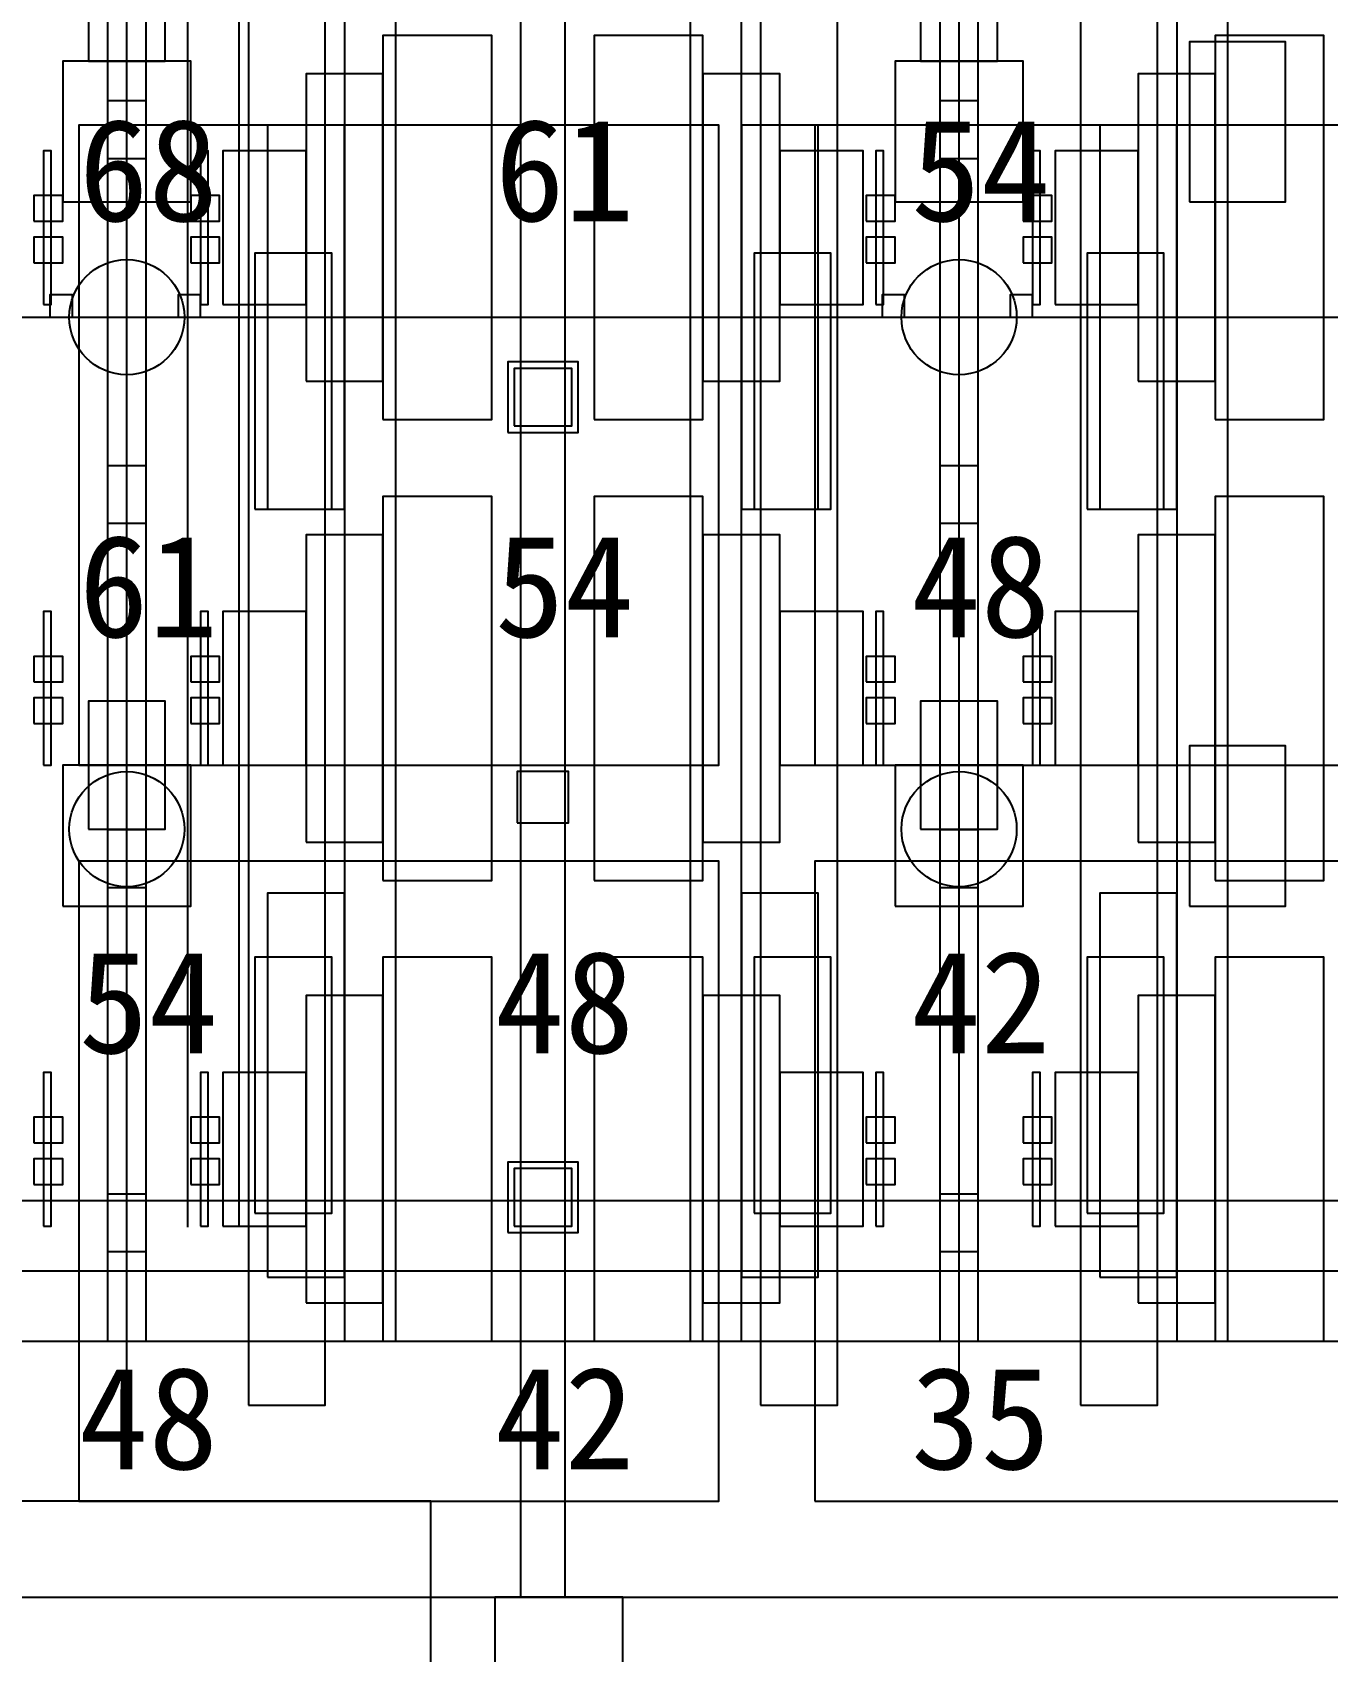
# Model space of a CAD drawing. Header units: metres. Extents: x -1640 to 1560, y -268 to 2338.
# Drawn here: x -119.22 to -98.99, y 1965.15 to 1990.45 of the extents above; entities that cross this region are included whole.
import ezdxf

# ---------------------------------------------------------------- set-up
doc = ezdxf.new("R2010")
doc.units = ezdxf.units.M
for name, color, linetype in [('1F_CHL', 4, 'Continuous'), ('1F_EHS_GAS_DETECTOR', 6, 'Continuous'), ('1F_PUMP', 2, 'Continuous'), ('1F_SCR', 3, 'Continuous'), ('1F_STRUCT_COLUMN', 8, 'Continuous'), ('1F_ZONE', 3, 'Continuous'), ('2F_CSF_LATERAL_RACK_CONCEPT', 9, 'Continuous'), ('2F_EHS_GAS_DETECTOR', 6, 'Continuous'), ('2F_RFG', 5, 'Continuous'), ('2F_STRUCT_COLUMN', 8, 'Continuous'), ('2F_VMB', 6, 'Continuous'), ('2F_ZONE', 3, 'Continuous'), ('3F_CLEANROOM_OVERHEAD_PIPE_DUCT_CONCEPT', 9, 'Continuous'), ('3F_EHS_EGRESS_DIST_M', 2, 'Continuous'), ('3F_ETCH', 2, 'Continuous'), ('3F_FOUP', 5, 'Continuous'), ('3F_OHT', 9, 'Continuous'), ('3F_OHTV', 1, 'Continuous'), ('3F_STRUCT_COLUMN', 8, 'Continuous'), ('3F_TBAR', 6, 'Continuous'), ('3F_ZONE', 3, 'Continuous'), ('4F_FFU', 1, 'Continuous'), ('4F_STRUCT_PLENUM_TRUSS_CONCEPT', 9, 'Continuous'), ('4F_ZONE', 3, 'Continuous'), ('5F_CHL', 4, 'Continuous'), ('5F_EHS_GAS_DETECTOR', 6, 'Continuous'), ('5F_PUMP', 2, 'Continuous'), ('5F_SCR', 3, 'Continuous'), ('5F_STRUCT_COLUMN', 8, 'Continuous'), ('5F_ZONE', 3, 'Continuous'), ('6F_CSF_LATERAL_RACK_CONCEPT', 9, 'Continuous'), ('6F_EHS_GAS_DETECTOR', 6, 'Continuous'), ('6F_RFG', 5, 'Continuous'), ('6F_STRUCT_COLUMN', 8, 'Continuous'), ('6F_VMB', 6, 'Continuous'), ('6F_ZONE', 3, 'Continuous'), ('7F_CLEANROOM_OVERHEAD_PIPE_DUCT_CONCEPT', 9, 'Continuous'), ('7F_EHS_EGRESS_DIST_M', 2, 'Continuous'), ('7F_ETCH', 2, 'Continuous'), ('7F_FOUP', 5, 'Continuous'), ('7F_OHT', 9, 'Continuous'), ('7F_OHTV', 1, 'Continuous'), ('7F_STRUCT_COLUMN', 8, 'Continuous'), ('7F_TBAR', 6, 'Continuous'), ('7F_ZONE', 3, 'Continuous'), ('8F_FFU', 1, 'Continuous'), ('8F_STRUCT_PLENUM_TRUSS_CONCEPT', 9, 'Continuous'), ('8F_ZONE', 3, 'Continuous'), ('EHS_GAS_SUPPLY', 3, 'Continuous'), ('EHS_PROCESS_EXHAUST', 1, 'Continuous'), ('EHS_TREATED_EXHAUST', 30, 'Continuous'), ('RF_RSC', 4, 'Continuous'), ('RF_STACK', 2, 'Continuous'), ('UTIL_GAS.SPEC_CONCEPT', 3, 'Continuous'), ('UTIL_PCW.R_CONCEPT', 1, 'Continuous'), ('UTIL_PCW.S_CONCEPT', 6, 'Continuous'), ('UTIL_WW.AA_CONCEPT', 3, 'Continuous'), ('UTIL_WW.F_CONCEPT', 2, 'Continuous'), ('UTIL_WW.ORG_CONCEPT', 4, 'Continuous')]:
    doc.layers.add(name, color=color, linetype=linetype)

msp = doc.modelspace()

# ---------------------------------------------------------------- linework, layer by layer
at = {"layer": '1F_CHL'}
for points in [[(-101.15, 1987.8), (-99.65, 1987.8), (-99.65, 1990.3), (-101.15, 1990.3)], [(-101.15, 1976.8), (-99.65, 1976.8), (-99.65, 1979.3), (-101.15, 1979.3)]]:
    msp.add_lwpolyline(points, close=True, dxfattribs=at)
at = {"layer": '1F_EHS_GAS_DETECTOR'}
for centre in [(-117.75, 1978), (-104.75, 1978)]:
    msp.add_circle(centre, 0.9, dxfattribs=at)
at = {"layer": '1F_PUMP'}
for points in [[(-115.75, 1983), (-114.55, 1983), (-114.55, 1987), (-115.75, 1987)], [(-107.95, 1983), (-106.75, 1983), (-106.75, 1987), (-107.95, 1987)], [(-102.75, 1983), (-101.55, 1983), (-101.55, 1987), (-102.75, 1987)], [(-115.75, 1972), (-114.55, 1972), (-114.55, 1976), (-115.75, 1976)], [(-107.95, 1972), (-106.75, 1972), (-106.75, 1976), (-107.95, 1976)], [(-102.75, 1972), (-101.55, 1972), (-101.55, 1976), (-102.75, 1976)]]:
    msp.add_lwpolyline(points, close=True, dxfattribs=at)
at = {"layer": '1F_SCR'}
for points in [[(-118.75, 1987.8), (-116.75, 1987.8), (-116.75, 1990), (-118.75, 1990)], [(-105.75, 1987.8), (-103.75, 1987.8), (-103.75, 1990), (-105.75, 1990)], [(-118.75, 1976.8), (-116.75, 1976.8), (-116.75, 1979), (-118.75, 1979)], [(-105.75, 1976.8), (-103.75, 1976.8), (-103.75, 1979), (-105.75, 1979)]]:
    msp.add_lwpolyline(points, close=True, dxfattribs=at)
at = {"layer": '1F_STRUCT_COLUMN'}
for points in [[(-111.8, 1984.2), (-110.7, 1984.2), (-110.7, 1985.3), (-111.8, 1985.3)], [(-111.8, 1971.7), (-110.7, 1971.7), (-110.7, 1972.8), (-111.8, 1972.8)]]:
    msp.add_lwpolyline(points, close=True, dxfattribs=at)
at = {"layer": '1F_ZONE'}
msp.add_lwpolyline([(-223.5, 1966), (1, 1966), (1, 2117), (-223.5, 2117)], close=True, dxfattribs=at)
at = {"layer": '2F_CSF_LATERAL_RACK_CONCEPT'}
for points in [[(-114.35, 1970), (-113.55, 1970), (-113.55, 2113), (-114.35, 2113)], [(-108.95, 1970), (-108.15, 1970), (-108.15, 2113), (-108.95, 2113)], [(-101.35, 1970), (-100.55, 1970), (-100.55, 2113), (-101.35, 2113)]]:
    msp.add_lwpolyline(points, close=True, dxfattribs=at)
at = {"layer": '2F_EHS_GAS_DETECTOR'}
for centre in [(-117.75, 1986), (-104.75, 1986)]:
    msp.add_circle(centre, 0.9, dxfattribs=at)
at = {"layer": '2F_RFG'}
for points in [[(-115.55, 1983), (-114.35, 1983), (-114.35, 1989), (-115.55, 1989)], [(-108.15, 1983), (-106.95, 1983), (-106.95, 1989), (-108.15, 1989)], [(-102.55, 1983), (-101.35, 1983), (-101.35, 1989), (-102.55, 1989)], [(-115.55, 1971), (-114.35, 1971), (-114.35, 1977), (-115.55, 1977)], [(-108.15, 1971), (-106.95, 1971), (-106.95, 1977), (-108.15, 1977)], [(-102.55, 1971), (-101.35, 1971), (-101.35, 1977), (-102.55, 1977)]]:
    msp.add_lwpolyline(points, close=True, dxfattribs=at)
at = {"layer": '2F_STRUCT_COLUMN'}
for points in [[(-111.7, 1984.3), (-110.8, 1984.3), (-110.8, 1985.2), (-111.7, 1985.2)], [(-111.7, 1971.8), (-110.8, 1971.8), (-110.8, 1972.7), (-111.7, 1972.7)]]:
    msp.add_lwpolyline(points, close=True, dxfattribs=at)
at = {"layer": '2F_VMB'}
for points in [[(-118.35, 1990), (-117.15, 1990), (-117.15, 1992), (-118.35, 1992)], [(-105.35, 1990), (-104.15, 1990), (-104.15, 1992), (-105.35, 1992)], [(-118.35, 1978), (-117.15, 1978), (-117.15, 1980), (-118.35, 1980)], [(-105.35, 1978), (-104.15, 1978), (-104.15, 1980), (-105.35, 1980)]]:
    msp.add_lwpolyline(points, close=True, dxfattribs=at)
at = {"layer": '2F_ZONE'}
msp.add_lwpolyline([(-223.5, 1966), (1, 1966), (1, 2117), (-223.5, 2117)], close=True, dxfattribs=at)
at = {"layer": '3F_CLEANROOM_OVERHEAD_PIPE_DUCT_CONCEPT'}
for points in [[(-115.85, 1969), (-114.65, 1969), (-114.65, 2114), (-115.85, 2114)], [(-107.85, 1969), (-106.65, 1969), (-106.65, 2114), (-107.85, 2114)], [(-102.85, 1969), (-101.65, 1969), (-101.65, 2114), (-102.85, 2114)]]:
    msp.add_lwpolyline(points, close=True, dxfattribs=at)
at = {"layer": '3F_ETCH'}
for points in [[(-113.75, 1984.4), (-112.05, 1984.4), (-112.05, 1990.4), (-113.75, 1990.4)], [(-110.45, 1984.4), (-108.75, 1984.4), (-108.75, 1990.4), (-110.45, 1990.4)], [(-100.75, 1984.4), (-99.05, 1984.4), (-99.05, 1990.4), (-100.75, 1990.4)], [(-114.95, 1985), (-113.75, 1985), (-113.75, 1989.8), (-114.95, 1989.8)], [(-108.75, 1985), (-107.55, 1985), (-107.55, 1989.8), (-108.75, 1989.8)], [(-101.95, 1985), (-100.75, 1985), (-100.75, 1989.8), (-101.95, 1989.8)], [(-116.25, 1986.2), (-114.95, 1986.2), (-114.95, 1988.6), (-116.25, 1988.6)], [(-107.55, 1986.2), (-106.25, 1986.2), (-106.25, 1988.6), (-107.55, 1988.6)], [(-103.25, 1986.2), (-101.95, 1986.2), (-101.95, 1988.6), (-103.25, 1988.6)], [(-113.75, 1977.2), (-112.05, 1977.2), (-112.05, 1983.2), (-113.75, 1983.2)], [(-110.45, 1977.2), (-108.75, 1977.2), (-108.75, 1983.2), (-110.45, 1983.2)], [(-100.75, 1977.2), (-99.05, 1977.2), (-99.05, 1983.2), (-100.75, 1983.2)], [(-114.95, 1977.8), (-113.75, 1977.8), (-113.75, 1982.6), (-114.95, 1982.6)], [(-108.75, 1977.8), (-107.55, 1977.8), (-107.55, 1982.6), (-108.75, 1982.6)], [(-101.95, 1977.8), (-100.75, 1977.8), (-100.75, 1982.6), (-101.95, 1982.6)], [(-116.25, 1979), (-114.95, 1979), (-114.95, 1981.4), (-116.25, 1981.4)], [(-107.55, 1979), (-106.25, 1979), (-106.25, 1981.4), (-107.55, 1981.4)], [(-103.25, 1979), (-101.95, 1979), (-101.95, 1981.4), (-103.25, 1981.4)], [(-113.75, 1970), (-112.05, 1970), (-112.05, 1976), (-113.75, 1976)], [(-110.45, 1970), (-108.75, 1970), (-108.75, 1976), (-110.45, 1976)], [(-100.75, 1970), (-99.05, 1970), (-99.05, 1976), (-100.75, 1976)], [(-114.95, 1970.6), (-113.75, 1970.6), (-113.75, 1975.4), (-114.95, 1975.4)], [(-108.75, 1970.6), (-107.55, 1970.6), (-107.55, 1975.4), (-108.75, 1975.4)], [(-101.95, 1970.6), (-100.75, 1970.6), (-100.75, 1975.4), (-101.95, 1975.4)], [(-116.25, 1971.8), (-114.95, 1971.8), (-114.95, 1974.2), (-116.25, 1974.2)], [(-107.55, 1971.8), (-106.25, 1971.8), (-106.25, 1974.2), (-107.55, 1974.2)], [(-103.25, 1971.8), (-101.95, 1971.8), (-101.95, 1974.2), (-103.25, 1974.2)]]:
    msp.add_lwpolyline(points, close=True, dxfattribs=at)
at = {"layer": '3F_FOUP'}
for points in [[(-119.2, 1987.5), (-118.75, 1987.5), (-118.75, 1987.9), (-119.2, 1987.9)], [(-116.75, 1987.5), (-116.3, 1987.5), (-116.3, 1987.9), (-116.75, 1987.9)], [(-106.2, 1987.5), (-105.75, 1987.5), (-105.75, 1987.9), (-106.2, 1987.9)], [(-103.75, 1987.5), (-103.3, 1987.5), (-103.3, 1987.9), (-103.75, 1987.9)], [(-119.2, 1986.85), (-118.75, 1986.85), (-118.75, 1987.25), (-119.2, 1987.25)], [(-116.75, 1986.85), (-116.3, 1986.85), (-116.3, 1987.25), (-116.75, 1987.25)], [(-106.2, 1986.85), (-105.75, 1986.85), (-105.75, 1987.25), (-106.2, 1987.25)], [(-103.75, 1986.85), (-103.3, 1986.85), (-103.3, 1987.25), (-103.75, 1987.25)], [(-119.2, 1980.3), (-118.75, 1980.3), (-118.75, 1980.7), (-119.2, 1980.7)], [(-116.75, 1980.3), (-116.3, 1980.3), (-116.3, 1980.7), (-116.75, 1980.7)], [(-106.2, 1980.3), (-105.75, 1980.3), (-105.75, 1980.7), (-106.2, 1980.7)], [(-103.75, 1980.3), (-103.3, 1980.3), (-103.3, 1980.7), (-103.75, 1980.7)], [(-119.2, 1979.65), (-118.75, 1979.65), (-118.75, 1980.05), (-119.2, 1980.05)], [(-116.75, 1979.65), (-116.3, 1979.65), (-116.3, 1980.05), (-116.75, 1980.05)], [(-106.2, 1979.65), (-105.75, 1979.65), (-105.75, 1980.05), (-106.2, 1980.05)], [(-103.75, 1979.65), (-103.3, 1979.65), (-103.3, 1980.05), (-103.75, 1980.05)], [(-119.2, 1973.1), (-118.75, 1973.1), (-118.75, 1973.5), (-119.2, 1973.5)], [(-116.75, 1973.1), (-116.3, 1973.1), (-116.3, 1973.5), (-116.75, 1973.5)], [(-106.2, 1973.1), (-105.75, 1973.1), (-105.75, 1973.5), (-106.2, 1973.5)], [(-103.75, 1973.1), (-103.3, 1973.1), (-103.3, 1973.5), (-103.75, 1973.5)], [(-119.2, 1972.45), (-118.75, 1972.45), (-118.75, 1972.85), (-119.2, 1972.85)], [(-116.75, 1972.45), (-116.3, 1972.45), (-116.3, 1972.85), (-116.75, 1972.85)], [(-106.2, 1972.45), (-105.75, 1972.45), (-105.75, 1972.85), (-106.2, 1972.85)], [(-103.75, 1972.45), (-103.3, 1972.45), (-103.3, 1972.85), (-103.75, 1972.85)]]:
    msp.add_lwpolyline(points, close=True, dxfattribs=at)
at = {"layer": '3F_OHT'}
for p, q in [((-117.75, 1969), (-117.75, 2037.5)), ((-104.75, 1969), (-104.75, 2037.5))]:
    msp.add_line(p, q, dxfattribs=at)
at = {"layer": '3F_OHTV'}
for points in [[(-118.05, 1988.48), (-117.45, 1988.48), (-117.45, 1989.38), (-118.05, 1989.38)], [(-105.05, 1988.48), (-104.45, 1988.48), (-104.45, 1989.38), (-105.05, 1989.38)], [(-118.05, 1982.78), (-117.45, 1982.78), (-117.45, 1983.68), (-118.05, 1983.68)], [(-105.05, 1982.78), (-104.45, 1982.78), (-104.45, 1983.68), (-105.05, 1983.68)], [(-118.05, 1977.09), (-117.45, 1977.09), (-117.45, 1977.99), (-118.05, 1977.99)], [(-105.05, 1977.09), (-104.45, 1977.09), (-104.45, 1977.99), (-105.05, 1977.99)], [(-118.05, 1971.4), (-117.45, 1971.4), (-117.45, 1972.3), (-118.05, 1972.3)], [(-105.05, 1971.4), (-104.45, 1971.4), (-104.45, 1972.3), (-105.05, 1972.3)]]:
    msp.add_lwpolyline(points, close=True, dxfattribs=at)
at = {"layer": '3F_STRUCT_COLUMN'}
msp.add_lwpolyline([(-111.65, 1978.1), (-110.85, 1978.1), (-110.85, 1978.9), (-111.65, 1978.9)], close=True, dxfattribs=at)
at = {"layer": '3F_TBAR'}
for points in [[(-119.05, 1986.2), (-118.93, 1986.2), (-118.93, 1988.6), (-119.05, 1988.6)], [(-116.6, 1986.2), (-116.48, 1986.2), (-116.48, 1988.6), (-116.6, 1988.6)], [(-106.05, 1986.2), (-105.93, 1986.2), (-105.93, 1988.6), (-106.05, 1988.6)], [(-103.6, 1986.2), (-103.48, 1986.2), (-103.48, 1988.6), (-103.6, 1988.6)], [(-119.05, 1979), (-118.93, 1979), (-118.93, 1981.4), (-119.05, 1981.4)], [(-116.6, 1979), (-116.48, 1979), (-116.48, 1981.4), (-116.6, 1981.4)], [(-106.05, 1979), (-105.93, 1979), (-105.93, 1981.4), (-106.05, 1981.4)], [(-103.6, 1979), (-103.48, 1979), (-103.48, 1981.4), (-103.6, 1981.4)], [(-119.05, 1971.8), (-118.93, 1971.8), (-118.93, 1974.2), (-119.05, 1974.2)], [(-116.6, 1971.8), (-116.48, 1971.8), (-116.48, 1974.2), (-116.6, 1974.2)], [(-106.05, 1971.8), (-105.93, 1971.8), (-105.93, 1974.2), (-106.05, 1974.2)], [(-103.6, 1971.8), (-103.48, 1971.8), (-103.48, 1974.2), (-103.6, 1974.2)]]:
    msp.add_lwpolyline(points, close=True, dxfattribs=at)
at = {"layer": '3F_ZONE'}
msp.add_lwpolyline([(-223.5, 1966), (1, 1966), (1, 2117), (-223.5, 2117)], close=True, dxfattribs=at)
at = {"layer": '4F_FFU'}
for points in [[(-118.5, 1979), (-108.5, 1979), (-108.5, 1989), (-118.5, 1989)], [(-107, 1979), (-97, 1979), (-97, 1989), (-107, 1989)], [(-118.5, 1967.5), (-108.5, 1967.5), (-108.5, 1977.5), (-118.5, 1977.5)], [(-107, 1967.5), (-97, 1967.5), (-97, 1977.5), (-107, 1977.5)]]:
    msp.add_lwpolyline(points, close=True, dxfattribs=at)
at = {"layer": '4F_STRUCT_PLENUM_TRUSS_CONCEPT'}
msp.add_lwpolyline([(-111.6, 1966), (-110.9, 1966), (-110.9, 2117), (-111.6, 2117)], close=True, dxfattribs=at)
at = {"layer": '4F_ZONE'}
msp.add_lwpolyline([(-223.5, 1966), (1, 1966), (1, 2117), (-223.5, 2117)], close=True, dxfattribs=at)
at = {"layer": '5F_CHL'}
for points in [[(-101.15, 1987.8), (-99.65, 1987.8), (-99.65, 1990.3), (-101.15, 1990.3)], [(-101.15, 1976.8), (-99.65, 1976.8), (-99.65, 1979.3), (-101.15, 1979.3)]]:
    msp.add_lwpolyline(points, close=True, dxfattribs=at)
at = {"layer": '5F_EHS_GAS_DETECTOR'}
for centre in [(-117.75, 1978), (-104.75, 1978)]:
    msp.add_circle(centre, 0.9, dxfattribs=at)
at = {"layer": '5F_PUMP'}
for points in [[(-115.75, 1983), (-114.55, 1983), (-114.55, 1987), (-115.75, 1987)], [(-107.95, 1983), (-106.75, 1983), (-106.75, 1987), (-107.95, 1987)], [(-102.75, 1983), (-101.55, 1983), (-101.55, 1987), (-102.75, 1987)], [(-115.75, 1972), (-114.55, 1972), (-114.55, 1976), (-115.75, 1976)], [(-107.95, 1972), (-106.75, 1972), (-106.75, 1976), (-107.95, 1976)], [(-102.75, 1972), (-101.55, 1972), (-101.55, 1976), (-102.75, 1976)]]:
    msp.add_lwpolyline(points, close=True, dxfattribs=at)
at = {"layer": '5F_SCR'}
for points in [[(-118.75, 1987.8), (-116.75, 1987.8), (-116.75, 1990), (-118.75, 1990)], [(-105.75, 1987.8), (-103.75, 1987.8), (-103.75, 1990), (-105.75, 1990)], [(-118.75, 1976.8), (-116.75, 1976.8), (-116.75, 1979), (-118.75, 1979)], [(-105.75, 1976.8), (-103.75, 1976.8), (-103.75, 1979), (-105.75, 1979)]]:
    msp.add_lwpolyline(points, close=True, dxfattribs=at)
at = {"layer": '5F_STRUCT_COLUMN'}
for points in [[(-111.8, 1984.2), (-110.7, 1984.2), (-110.7, 1985.3), (-111.8, 1985.3)], [(-111.8, 1971.7), (-110.7, 1971.7), (-110.7, 1972.8), (-111.8, 1972.8)]]:
    msp.add_lwpolyline(points, close=True, dxfattribs=at)
at = {"layer": '5F_ZONE'}
msp.add_lwpolyline([(-223.5, 1966), (1, 1966), (1, 2117), (-223.5, 2117)], close=True, dxfattribs=at)
at = {"layer": '6F_CSF_LATERAL_RACK_CONCEPT'}
for points in [[(-114.35, 1970), (-113.55, 1970), (-113.55, 2113), (-114.35, 2113)], [(-108.95, 1970), (-108.15, 1970), (-108.15, 2113), (-108.95, 2113)], [(-101.35, 1970), (-100.55, 1970), (-100.55, 2113), (-101.35, 2113)]]:
    msp.add_lwpolyline(points, close=True, dxfattribs=at)
at = {"layer": '6F_EHS_GAS_DETECTOR'}
for centre in [(-117.75, 1986), (-104.75, 1986)]:
    msp.add_circle(centre, 0.9, dxfattribs=at)
at = {"layer": '6F_RFG'}
for points in [[(-115.55, 1983), (-114.35, 1983), (-114.35, 1989), (-115.55, 1989)], [(-108.15, 1983), (-106.95, 1983), (-106.95, 1989), (-108.15, 1989)], [(-102.55, 1983), (-101.35, 1983), (-101.35, 1989), (-102.55, 1989)], [(-115.55, 1971), (-114.35, 1971), (-114.35, 1977), (-115.55, 1977)], [(-108.15, 1971), (-106.95, 1971), (-106.95, 1977), (-108.15, 1977)], [(-102.55, 1971), (-101.35, 1971), (-101.35, 1977), (-102.55, 1977)]]:
    msp.add_lwpolyline(points, close=True, dxfattribs=at)
at = {"layer": '6F_STRUCT_COLUMN'}
for points in [[(-111.7, 1984.3), (-110.8, 1984.3), (-110.8, 1985.2), (-111.7, 1985.2)], [(-111.7, 1971.8), (-110.8, 1971.8), (-110.8, 1972.7), (-111.7, 1972.7)]]:
    msp.add_lwpolyline(points, close=True, dxfattribs=at)
at = {"layer": '6F_VMB'}
for points in [[(-118.35, 1990), (-117.15, 1990), (-117.15, 1992), (-118.35, 1992)], [(-105.35, 1990), (-104.15, 1990), (-104.15, 1992), (-105.35, 1992)], [(-118.35, 1978), (-117.15, 1978), (-117.15, 1980), (-118.35, 1980)], [(-105.35, 1978), (-104.15, 1978), (-104.15, 1980), (-105.35, 1980)]]:
    msp.add_lwpolyline(points, close=True, dxfattribs=at)
at = {"layer": '6F_ZONE'}
msp.add_lwpolyline([(-223.5, 1966), (1, 1966), (1, 2117), (-223.5, 2117)], close=True, dxfattribs=at)
at = {"layer": '7F_CLEANROOM_OVERHEAD_PIPE_DUCT_CONCEPT'}
for points in [[(-115.85, 1969), (-114.65, 1969), (-114.65, 2114), (-115.85, 2114)], [(-107.85, 1969), (-106.65, 1969), (-106.65, 2114), (-107.85, 2114)], [(-102.85, 1969), (-101.65, 1969), (-101.65, 2114), (-102.85, 2114)]]:
    msp.add_lwpolyline(points, close=True, dxfattribs=at)
at = {"layer": '7F_ETCH'}
for points in [[(-113.75, 1984.4), (-112.05, 1984.4), (-112.05, 1990.4), (-113.75, 1990.4)], [(-110.45, 1984.4), (-108.75, 1984.4), (-108.75, 1990.4), (-110.45, 1990.4)], [(-100.75, 1984.4), (-99.05, 1984.4), (-99.05, 1990.4), (-100.75, 1990.4)], [(-114.95, 1985), (-113.75, 1985), (-113.75, 1989.8), (-114.95, 1989.8)], [(-108.75, 1985), (-107.55, 1985), (-107.55, 1989.8), (-108.75, 1989.8)], [(-101.95, 1985), (-100.75, 1985), (-100.75, 1989.8), (-101.95, 1989.8)], [(-116.25, 1986.2), (-114.95, 1986.2), (-114.95, 1988.6), (-116.25, 1988.6)], [(-107.55, 1986.2), (-106.25, 1986.2), (-106.25, 1988.6), (-107.55, 1988.6)], [(-103.25, 1986.2), (-101.95, 1986.2), (-101.95, 1988.6), (-103.25, 1988.6)], [(-113.75, 1977.2), (-112.05, 1977.2), (-112.05, 1983.2), (-113.75, 1983.2)], [(-110.45, 1977.2), (-108.75, 1977.2), (-108.75, 1983.2), (-110.45, 1983.2)], [(-100.75, 1977.2), (-99.05, 1977.2), (-99.05, 1983.2), (-100.75, 1983.2)], [(-114.95, 1977.8), (-113.75, 1977.8), (-113.75, 1982.6), (-114.95, 1982.6)], [(-108.75, 1977.8), (-107.55, 1977.8), (-107.55, 1982.6), (-108.75, 1982.6)], [(-101.95, 1977.8), (-100.75, 1977.8), (-100.75, 1982.6), (-101.95, 1982.6)], [(-116.25, 1979), (-114.95, 1979), (-114.95, 1981.4), (-116.25, 1981.4)], [(-107.55, 1979), (-106.25, 1979), (-106.25, 1981.4), (-107.55, 1981.4)], [(-103.25, 1979), (-101.95, 1979), (-101.95, 1981.4), (-103.25, 1981.4)], [(-113.75, 1970), (-112.05, 1970), (-112.05, 1976), (-113.75, 1976)], [(-110.45, 1970), (-108.75, 1970), (-108.75, 1976), (-110.45, 1976)], [(-100.75, 1970), (-99.05, 1970), (-99.05, 1976), (-100.75, 1976)], [(-114.95, 1970.6), (-113.75, 1970.6), (-113.75, 1975.4), (-114.95, 1975.4)], [(-108.75, 1970.6), (-107.55, 1970.6), (-107.55, 1975.4), (-108.75, 1975.4)], [(-101.95, 1970.6), (-100.75, 1970.6), (-100.75, 1975.4), (-101.95, 1975.4)], [(-116.25, 1971.8), (-114.95, 1971.8), (-114.95, 1974.2), (-116.25, 1974.2)], [(-107.55, 1971.8), (-106.25, 1971.8), (-106.25, 1974.2), (-107.55, 1974.2)], [(-103.25, 1971.8), (-101.95, 1971.8), (-101.95, 1974.2), (-103.25, 1974.2)]]:
    msp.add_lwpolyline(points, close=True, dxfattribs=at)
at = {"layer": '7F_FOUP'}
for points in [[(-119.2, 1987.5), (-118.75, 1987.5), (-118.75, 1987.9), (-119.2, 1987.9)], [(-116.75, 1987.5), (-116.3, 1987.5), (-116.3, 1987.9), (-116.75, 1987.9)], [(-106.2, 1987.5), (-105.75, 1987.5), (-105.75, 1987.9), (-106.2, 1987.9)], [(-103.75, 1987.5), (-103.3, 1987.5), (-103.3, 1987.9), (-103.75, 1987.9)], [(-119.2, 1986.85), (-118.75, 1986.85), (-118.75, 1987.25), (-119.2, 1987.25)], [(-116.75, 1986.85), (-116.3, 1986.85), (-116.3, 1987.25), (-116.75, 1987.25)], [(-106.2, 1986.85), (-105.75, 1986.85), (-105.75, 1987.25), (-106.2, 1987.25)], [(-103.75, 1986.85), (-103.3, 1986.85), (-103.3, 1987.25), (-103.75, 1987.25)], [(-119.2, 1980.3), (-118.75, 1980.3), (-118.75, 1980.7), (-119.2, 1980.7)], [(-116.75, 1980.3), (-116.3, 1980.3), (-116.3, 1980.7), (-116.75, 1980.7)], [(-106.2, 1980.3), (-105.75, 1980.3), (-105.75, 1980.7), (-106.2, 1980.7)], [(-103.75, 1980.3), (-103.3, 1980.3), (-103.3, 1980.7), (-103.75, 1980.7)], [(-119.2, 1979.65), (-118.75, 1979.65), (-118.75, 1980.05), (-119.2, 1980.05)], [(-116.75, 1979.65), (-116.3, 1979.65), (-116.3, 1980.05), (-116.75, 1980.05)], [(-106.2, 1979.65), (-105.75, 1979.65), (-105.75, 1980.05), (-106.2, 1980.05)], [(-103.75, 1979.65), (-103.3, 1979.65), (-103.3, 1980.05), (-103.75, 1980.05)], [(-119.2, 1973.1), (-118.75, 1973.1), (-118.75, 1973.5), (-119.2, 1973.5)], [(-116.75, 1973.1), (-116.3, 1973.1), (-116.3, 1973.5), (-116.75, 1973.5)], [(-106.2, 1973.1), (-105.75, 1973.1), (-105.75, 1973.5), (-106.2, 1973.5)], [(-103.75, 1973.1), (-103.3, 1973.1), (-103.3, 1973.5), (-103.75, 1973.5)], [(-119.2, 1972.45), (-118.75, 1972.45), (-118.75, 1972.85), (-119.2, 1972.85)], [(-116.75, 1972.45), (-116.3, 1972.45), (-116.3, 1972.85), (-116.75, 1972.85)], [(-106.2, 1972.45), (-105.75, 1972.45), (-105.75, 1972.85), (-106.2, 1972.85)], [(-103.75, 1972.45), (-103.3, 1972.45), (-103.3, 1972.85), (-103.75, 1972.85)]]:
    msp.add_lwpolyline(points, close=True, dxfattribs=at)
at = {"layer": '7F_OHT'}
for p, q in [((-117.75, 1969), (-117.75, 2037.5)), ((-104.75, 1969), (-104.75, 2037.5))]:
    msp.add_line(p, q, dxfattribs=at)
at = {"layer": '7F_OHTV'}
for points in [[(-118.05, 1988.48), (-117.45, 1988.48), (-117.45, 1989.38), (-118.05, 1989.38)], [(-105.05, 1988.48), (-104.45, 1988.48), (-104.45, 1989.38), (-105.05, 1989.38)], [(-118.05, 1982.78), (-117.45, 1982.78), (-117.45, 1983.68), (-118.05, 1983.68)], [(-105.05, 1982.78), (-104.45, 1982.78), (-104.45, 1983.68), (-105.05, 1983.68)], [(-118.05, 1977.09), (-117.45, 1977.09), (-117.45, 1977.99), (-118.05, 1977.99)], [(-105.05, 1977.09), (-104.45, 1977.09), (-104.45, 1977.99), (-105.05, 1977.99)], [(-118.05, 1971.4), (-117.45, 1971.4), (-117.45, 1972.3), (-118.05, 1972.3)], [(-105.05, 1971.4), (-104.45, 1971.4), (-104.45, 1972.3), (-105.05, 1972.3)]]:
    msp.add_lwpolyline(points, close=True, dxfattribs=at)
at = {"layer": '7F_STRUCT_COLUMN'}
msp.add_lwpolyline([(-111.65, 1978.1), (-110.85, 1978.1), (-110.85, 1978.9), (-111.65, 1978.9)], close=True, dxfattribs=at)
at = {"layer": '7F_TBAR'}
for points in [[(-119.05, 1986.2), (-118.93, 1986.2), (-118.93, 1988.6), (-119.05, 1988.6)], [(-116.6, 1986.2), (-116.48, 1986.2), (-116.48, 1988.6), (-116.6, 1988.6)], [(-106.05, 1986.2), (-105.93, 1986.2), (-105.93, 1988.6), (-106.05, 1988.6)], [(-103.6, 1986.2), (-103.48, 1986.2), (-103.48, 1988.6), (-103.6, 1988.6)], [(-119.05, 1979), (-118.93, 1979), (-118.93, 1981.4), (-119.05, 1981.4)], [(-116.6, 1979), (-116.48, 1979), (-116.48, 1981.4), (-116.6, 1981.4)], [(-106.05, 1979), (-105.93, 1979), (-105.93, 1981.4), (-106.05, 1981.4)], [(-103.6, 1979), (-103.48, 1979), (-103.48, 1981.4), (-103.6, 1981.4)], [(-119.05, 1971.8), (-118.93, 1971.8), (-118.93, 1974.2), (-119.05, 1974.2)], [(-116.6, 1971.8), (-116.48, 1971.8), (-116.48, 1974.2), (-116.6, 1974.2)], [(-106.05, 1971.8), (-105.93, 1971.8), (-105.93, 1974.2), (-106.05, 1974.2)], [(-103.6, 1971.8), (-103.48, 1971.8), (-103.48, 1974.2), (-103.6, 1974.2)]]:
    msp.add_lwpolyline(points, close=True, dxfattribs=at)
at = {"layer": '7F_ZONE'}
msp.add_lwpolyline([(-223.5, 1966), (1, 1966), (1, 2117), (-223.5, 2117)], close=True, dxfattribs=at)
at = {"layer": '8F_FFU'}
for points in [[(-118.5, 1979), (-108.5, 1979), (-108.5, 1989), (-118.5, 1989)], [(-107, 1979), (-97, 1979), (-97, 1989), (-107, 1989)], [(-118.5, 1967.5), (-108.5, 1967.5), (-108.5, 1977.5), (-118.5, 1977.5)], [(-107, 1967.5), (-97, 1967.5), (-97, 1977.5), (-107, 1977.5)]]:
    msp.add_lwpolyline(points, close=True, dxfattribs=at)
at = {"layer": '8F_STRUCT_PLENUM_TRUSS_CONCEPT'}
msp.add_lwpolyline([(-111.6, 1966), (-110.9, 1966), (-110.9, 2117), (-111.6, 2117)], close=True, dxfattribs=at)
at = {"layer": '8F_ZONE'}
msp.add_lwpolyline([(-223.5, 1966), (1, 1966), (1, 2117), (-223.5, 2117)], close=True, dxfattribs=at)
at = {"layer": 'EHS_GAS_SUPPLY'}
for points in [[(-116.95, 1986), (-116.6, 1986), (-116.6, 1986.35), (-116.95, 1986.35)], [(-116.95, 1986), (-116.6, 1986), (-116.6, 1986.35), (-116.95, 1986.35)], [(-103.95, 1986), (-103.6, 1986), (-103.6, 1986.35), (-103.95, 1986.35)], [(-103.95, 1986), (-103.6, 1986), (-103.6, 1986.35), (-103.95, 1986.35)]]:
    msp.add_lwpolyline(points, close=True, dxfattribs=at)
at = {"layer": 'EHS_PROCESS_EXHAUST'}
for points in [[(-118.95, 1986), (-118.6, 1986), (-118.6, 1986.35), (-118.95, 1986.35)], [(-118.95, 1986), (-118.6, 1986), (-118.6, 1986.35), (-118.95, 1986.35)], [(-105.95, 1986), (-105.6, 1986), (-105.6, 1986.35), (-105.95, 1986.35)], [(-105.95, 1986), (-105.6, 1986), (-105.6, 1986.35), (-105.95, 1986.35)]]:
    msp.add_lwpolyline(points, close=True, dxfattribs=at)
at = {"layer": 'EHS_TREATED_EXHAUST'}
for points in [[(-118.05, 1970), (-117.45, 1970), (-117.45, 2125), (-118.05, 2125)], [(-118.05, 1970), (-117.45, 1970), (-117.45, 2125), (-118.05, 2125)], [(-105.05, 1970), (-104.45, 1970), (-104.45, 2125), (-105.05, 2125)], [(-105.05, 1970), (-104.45, 1970), (-104.45, 2125), (-105.05, 2125)]]:
    msp.add_lwpolyline(points, close=True, dxfattribs=at)
at = {"layer": 'RF_RSC'}
msp.add_lwpolyline([(-120, 1962.5), (-113, 1962.5), (-113, 1967.5), (-120, 1967.5)], close=True, dxfattribs=at)
at = {"layer": 'RF_STACK'}
msp.add_lwpolyline([(-112, 1964), (-110, 1964), (-110, 1966), (-112, 1966)], close=True, dxfattribs=at)
at = {"layer": 'UTIL_GAS.SPEC_CONCEPT'}
msp.add_line((-466.3, 1986), (-2.7, 1986), dxfattribs=at)
msp.add_line((-466.3, 1986), (-2.7, 1986), dxfattribs=at)
at = {"layer": 'UTIL_PCW.R_CONCEPT'}
msp.add_line((-115.995, 1971.78), (-115.995, 2111.23), dxfattribs=at)
msp.add_line((-115.995, 1971.78), (-115.995, 2111.23), dxfattribs=at)
at = {"layer": 'UTIL_PCW.S_CONCEPT'}
msp.add_line((-116.795, 1971.78), (-116.795, 2111.23), dxfattribs=at)
msp.add_line((-116.795, 1971.78), (-116.795, 2111.23), dxfattribs=at)
at = {"layer": 'UTIL_WW.AA_CONCEPT'}
msp.add_line((-468.3, 1971.1), (-2.7, 1971.1), dxfattribs=at)
at = {"layer": 'UTIL_WW.F_CONCEPT'}
msp.add_line((-468.3, 1970), (-2.7, 1970), dxfattribs=at)
at = {"layer": 'UTIL_WW.ORG_CONCEPT'}
msp.add_line((-468.3, 1972.2), (-2.7, 1972.2), dxfattribs=at)

# ---------------------------------------------------------------- texts
at = {"layer": '3F_EHS_EGRESS_DIST_M'}
for s, p in [('68', (-118.5, 1987.5)), ('61', (-112, 1987.5)), ('54', (-105.5, 1987.5)), ('61', (-118.5, 1981)), ('54', (-112, 1981)), ('48', (-105.5, 1981)), ('54', (-118.5, 1974.5)), ('48', (-112, 1974.5)), ('42', (-105.5, 1974.5)), ('48', (-118.5, 1968)), ('42', (-112, 1968)), ('35', (-105.5, 1968))]:
    msp.add_text(s, height=1.6, dxfattribs=at).set_placement(p)
at = {"layer": '7F_EHS_EGRESS_DIST_M'}
for s, p in [('68', (-118.5, 1987.5)), ('61', (-112, 1987.5)), ('54', (-105.5, 1987.5)), ('61', (-118.5, 1981)), ('54', (-112, 1981)), ('48', (-105.5, 1981)), ('54', (-118.5, 1974.5)), ('48', (-112, 1974.5)), ('42', (-105.5, 1974.5)), ('48', (-118.5, 1968)), ('42', (-112, 1968)), ('35', (-105.5, 1968))]:
    msp.add_text(s, height=1.6, dxfattribs=at).set_placement(p)

doc.saveas('drawing.dxf')
